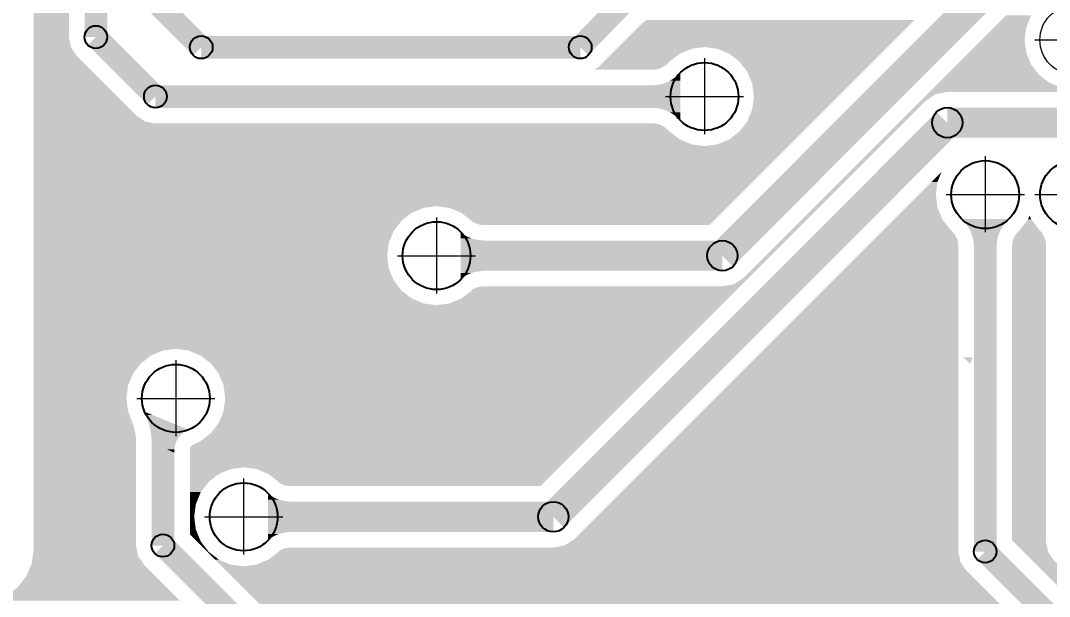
# Model space of a CAD drawing. Header units: millimetres. Extents: x -3633 to 871, y -630 to 261.
# Drawn here: x -1213.8 to -1186.42, y 140.41 to 155.73 of the extents above; entities that cross this region are included whole.
import ezdxf

# ---------------------------------------------------------------- set-up
doc = ezdxf.new("R2010")
doc.units = ezdxf.units.MM
for name, color, linetype in [('DRILL', 7, 'Continuous'), ('DRILL GOST', 7, 'Continuous'), ('TOP_LAYER', 7, 'Continuous'), ('TOP_PASTE', 8, 'Continuous')]:
    doc.layers.add(name, color=color, linetype=linetype)
doc.layers.add('Размерные линии', color=7, linetype='Continuous', lineweight=15)
doc.styles.add('Main', font='isocpeur.ttf', dxfattribs={"height": 3})
doc.dimstyles.new('ISO-25', dxfattribs={"dimtxt": 3, "dimasz": 4, "dimexe": 1.25, "dimexo": 0.625, "dimtad": 1, "dimtoh": 1, "dimtxsty": 'Main', "dimcen": 2.5, "dimadec": 0, "dimazin": 0, "dimtfac": 1, "dimtmove": 0, "dimatfit": 3, "dimfxl": 1, "dimarcsym": 0})

# ---------------------------------------------------------------- blocks, each defined once
blk = doc.blocks.new('ROUND_26')
blk.add_circle((0, 0), 0.01772)
blk = doc.blocks.new('ROUND_2')
blk.add_circle((0, 0), 0.00787)
blk = doc.blocks.new('ROUND_4')
blk.add_circle((0, 0), 0.00591)
blk = doc.blocks.new('*D87')
at = {"layer": 'Defpoints', "color": 0, "transparency": 16777216}
for p in [(-1309.886, 239.974), (-1309.886, 120.364), (-1089.037, 120.364)]:
    blk.add_point(p, dxfattribs=at)
at = {"layer": 'Размерные линии', "color": 0, "lineweight": -2, "transparency": 16777216}
for p, q in [((-1309.886, 120.989), (-1309.886, 241.224)), ((-1089.037, 120.989), (-1089.037, 241.224)), ((-1093.037, 239.974), (-1305.886, 239.974))]:
    blk.add_line(p, q, dxfattribs=at)
at = {"layer": 'Размерные линии', "color": 0, "transparency": 16777216}
for points in [[(-1305.886, 240.64), (-1305.886, 239.307), (-1309.886, 239.974)], [(-1093.037, 240.64), (-1093.037, 239.307), (-1089.037, 239.974)]]:
    blk.add_solid(points, dxfattribs=at)
at = {"layer": 'Размерные линии', "color": 0, "transparency": 16777216, "insert": (-1199.462, 242.099), "char_height": 3, "attachment_point": 5, "style": 'Main'}
blk.add_mtext('%%C110{\\H0.58x;\\S^ -0,9;}', dxfattribs=at)

msp = doc.modelspace()

# ---------------------------------------------------------------- hatches: boundary and pattern name
h = msp.add_hatch(color=256)
h.dxf.hatch_style = 1
h.paths.add_polyline_path([(-1233.402, 64.09), (-1233.519, 63.803), (-1233.122, 63.808)])
h.paths.add_polyline_path([(-1230.139, 63.76), (-1230.417, 64.053), (-1230.533, 63.76)])
h.paths.add_polyline_path([(-1230.442, 66.506), (-1230.442, 66.487), (-1230.166, 66.209), (-1230.049, 66.487)])
h.paths.add_polyline_path([(-1227.247, 66.234), (-1227.665, 66.234), (-1227.383, 65.951)])
h.paths.add_polyline_path([(-1218.729, 67.018), (-1219.377, 67.717), (-1219.731, 66.985)])
h.paths.add_polyline_path([(-1233.291, 29.039), (-1234.021, 28.374), (-1233.291, 28.031)])
h.paths.add_polyline_path([(-1193.249, 18.254), (-1193.265, 17.863), (-1192.968, 17.984)])
h.paths.add_polyline_path([(-1191.229, 20.274), (-1190.956, 19.993), (-1190.828, 20.289)])
h.paths.add_polyline_path([(-1191.229, 59.689), (-1190.838, 59.682), (-1190.957, 59.982)])
h.paths.add_polyline_path([(-1201.227, 65.626), (-1200.937, 65.918), (-1201.244, 66.022)])
h.paths.add_polyline_path([(-1170.468, 65.638), (-1170.269, 65.852), (-1170.556, 65.857)])
h.paths.add_polyline_path([(-1173.277, 65.453), (-1173.047, 65.647), (-1173.345, 65.663)])
h.paths.add_polyline_path([(-1195.632, 85.942), (-1195.552, 85.721), (-1195.341, 85.931)])
h.paths.add_polyline_path([(-1169.982, 100.828), (-1170.057, 101.05), (-1170.269, 100.83)])
h.paths.add_polyline_path([(-1173.047, 100.578), (-1172.752, 100.574), (-1172.844, 100.792)])
h.paths.add_polyline_path([(-1188.153, 115.26), (-1187.946, 115.477), (-1188.239, 115.477)])
h.paths.add_polyline_path([(-1185.991, 116.135), (-1185.797, 116.358), (-1186.087, 116.358)])
h.paths.add_polyline_path([(-1195.129, 112.223), (-1195.341, 112.013), (-1195.042, 112.005)])
h.paths.add_polyline_path([(-1197.795, 114.758), (-1197.795, 114.467), (-1197.577, 114.683)])
h.paths.add_polyline_path([(-1204.613, 114.467), (-1204.829, 114.258), (-1204.599, 114.17)])
h.paths.add_polyline_path([(-1209.875, 119.434), (-1209.783, 119.217), (-1209.577, 119.43)])
h.paths.add_polyline_path([(-1202.754, 121.81), (-1202.474, 121.935), (-1202.752, 122.208)])
h.paths.add_polyline_path([(-1197.739, 130.105), (-1198.026, 130.376), (-1198.045, 129.979)])
h.paths.add_polyline_path([(-1190.037, 135.321), (-1190.324, 135.202), (-1190.038, 134.921)])
h.paths.add_polyline_path([(-1175.897, 134.921), (-1175.915, 134.532), (-1175.611, 134.647)])
h.paths.add_polyline_path([(-1177.96, 136.646), (-1177.971, 136.253), (-1177.668, 136.38)])
h.paths.add_polyline_path([(-1179.402, 139.71), (-1179.685, 139.972), (-1179.699, 139.582)])
h.paths.add_polyline_path([(-1188.43, 139.972), (-1188.43, 140.387), (-1188.728, 140.225)])
h.paths.add_polyline_path([(-1162.248, 164.521), (-1162.149, 164.016), (-1161.785, 164.373)])
h.paths.add_polyline_path([(-1160.278, 162.686), (-1160.395, 162.98), (-1160.673, 162.699)])
h.paths.add_polyline_path([(-1164.961, 159.184), (-1165.239, 159.467), (-1165.357, 159.178)])
h.paths.add_polyline_path([(-1160.275, 150.145), (-1160.673, 150.145), (-1160.395, 149.864)])
h.paths.add_polyline_path([(-1162.872, 151.339), (-1163.27, 151.336), (-1162.991, 151.053)])
h.paths.add_polyline_path([(-1164.681, 154.413), (-1164.564, 154.698), (-1164.961, 154.696)])
h.paths.add_polyline_path([(-1185.797, 145.657), (-1185.624, 145.48), (-1185.534, 145.676)])
h.paths.add_polyline_path([(-1188.455, 146.769), (-1188.704, 146.769), (-1188.529, 146.594)])
h.paths.add_polyline_path([(-1153.313, 170.77), (-1153.301, 169.77), (-1152.594, 170.463)])
h.paths.add_polyline_path([(-1214.786, 168.798), (-1214.767, 170.779), (-1217.643, 168.105)])
h.paths.add_polyline_path([(-1214.756, 147.746), (-1215.486, 148.04), (-1215.486, 147.043)])

# ---------------------------------------------------------------- linework, layer by layer
at = {"layer": 'DRILL', "lineweight": 0}
for p, q in [((-1195.598, 154.731), (-1195.598, 152.709)), ((-1196.64, 153.712), (-1194.557, 153.712)), ((-1188.125, 152.121), (-1188.125, 150.099)), ((-1202.731, 150.496), (-1202.731, 148.475)), ((-1203.773, 149.477), (-1201.69, 149.477)), ((-1209.672, 146.699), (-1209.672, 144.678)), ((-1210.714, 145.68), (-1208.631, 145.68)), ((-1207.867, 143.547), (-1207.867, 141.525)), ((-1208.908, 142.528), (-1206.825, 142.528))]:
    msp.add_line(p, q, dxfattribs=at)
at = {"layer": 'DRILL GOST', "lineweight": 0}
for p, q in [((-1186.801, 155.218), (-1184.718, 155.218)), ((-1189.166, 151.102), (-1187.083, 151.102)), ((-1186.801, 151.102), (-1184.718, 151.102))]:
    msp.add_line(p, q, dxfattribs=at)
msp.add_circle((-1185.76, 155.218), 0.911, dxfattribs=at)
at = {"layer": 'TOP_LAYER', "elevation": 0}
for points, const_width in [([(-1195.123, 149.477), (-1162.669, 181.931)], 0.803), ([(-1211.8, 155.296), (-1211.8, 170.251)], 0.602), ([(-1198.905, 155.023), (-1197.284, 156.693)], 0.602), ([(-1210.525, 156.553), (-1208.995, 155.023)], 0.602), ([(-1211.8, 155.296), (-1210.216, 153.712)], 0.602), ([(-1208.995, 155.023), (-1198.905, 155.023)], 0.602), ([(-1210.216, 153.712), (-1196.244, 153.712)], 0.602), ([(-1199.623, 142.528), (-1189.134, 153.017)], 0.803), ([(-1189.134, 153.017), (-1180.728, 153.017)], 0.803), ([(-1188.125, 141.605), (-1188.125, 150.456)], 0.602), ([(-1202.086, 149.477), (-1195.123, 149.477)], 0.803), ([(-1210.015, 141.763), (-1210.014, 144.985)], 0.602), ([(-1207.221, 142.528), (-1199.623, 142.528)], 0.803), ([(-1210.015, 141.763), (-1205.68, 137.428)], 0.602), ([(-1188.125, 141.605), (-1172.785, 126.266)], 0.602)]:
    msp.add_lwpolyline(points, dxfattribs=dict(at, const_width=const_width))
at = {"layer": 'TOP_LAYER'}
for points in [[(-1196.448, 154.175), (-1196.378, 154.225), (-1196.244, 154.175), (-1196.244, 154.225)], [(-1196.378, 154.225), (-1196.31, 154.281), (-1196.244, 154.225), (-1196.244, 154.281)], [(-1196.31, 154.281), (-1196.244, 154.344), (-1196.244, 154.281), (-1196.244, 154.344)], [(-1196.992, 154.013), (-1196.909, 154.016), (-1196.244, 154.013), (-1196.244, 154.016)], [(-1196.992, 153.411), (-1196.992, 154.013), (-1196.244, 153.411), (-1196.244, 154.013)], [(-1196.909, 154.016), (-1196.827, 154.026), (-1196.244, 154.016), (-1196.244, 154.026)], [(-1196.827, 154.026), (-1196.747, 154.043), (-1196.244, 154.026), (-1196.244, 154.043)], [(-1196.747, 154.043), (-1196.669, 154.066), (-1196.244, 154.043), (-1196.244, 154.066)], [(-1196.669, 154.066), (-1196.593, 154.096), (-1196.244, 154.066), (-1196.244, 154.096)], [(-1196.593, 154.096), (-1196.519, 154.132), (-1196.244, 154.096), (-1196.244, 154.132)], [(-1196.519, 154.132), (-1196.448, 154.175), (-1196.244, 154.132), (-1196.244, 154.175)], [(-1196.909, 153.407), (-1196.992, 153.411), (-1196.244, 153.407), (-1196.244, 153.411)], [(-1196.827, 153.397), (-1196.909, 153.407), (-1196.244, 153.397), (-1196.244, 153.407)], [(-1196.747, 153.381), (-1196.827, 153.397), (-1196.244, 153.381), (-1196.244, 153.397)], [(-1196.669, 153.358), (-1196.747, 153.381), (-1196.244, 153.358), (-1196.244, 153.381)], [(-1196.593, 153.328), (-1196.669, 153.358), (-1196.244, 153.328), (-1196.244, 153.358)], [(-1196.519, 153.291), (-1196.593, 153.328), (-1196.244, 153.291), (-1196.244, 153.328)], [(-1196.448, 153.248), (-1196.519, 153.291), (-1196.244, 153.248), (-1196.244, 153.291)], [(-1196.378, 153.199), (-1196.448, 153.248), (-1196.244, 153.199), (-1196.244, 153.248)], [(-1196.31, 153.142), (-1196.378, 153.199), (-1196.244, 153.142), (-1196.244, 153.199)], [(-1196.244, 153.079), (-1196.31, 153.142), (-1196.244, 153.079), (-1196.244, 153.142)], [(-1188.694, 150.39), (-1188.757, 150.456), (-1187.555, 150.39), (-1187.492, 150.456)], [(-1188.638, 150.322), (-1188.694, 150.39), (-1187.611, 150.322), (-1187.555, 150.39)], [(-1202.086, 150.066), (-1202.086, 150.11), (-1202.038, 150.066), (-1202.086, 150.11)], [(-1188.588, 150.253), (-1188.638, 150.322), (-1187.661, 150.253), (-1187.611, 150.322)], [(-1188.545, 150.181), (-1188.588, 150.253), (-1187.704, 150.181), (-1187.661, 150.253)], [(-1188.509, 150.107), (-1188.545, 150.181), (-1187.741, 150.107), (-1187.704, 150.181)], [(-1188.479, 150.031), (-1188.509, 150.107), (-1187.77, 150.031), (-1187.741, 150.107)], [(-1202.086, 150.027), (-1202.086, 150.066), (-1201.985, 150.027), (-1202.038, 150.066)], [(-1202.086, 149.992), (-1202.086, 150.027), (-1201.927, 149.992), (-1201.985, 150.027)], [(-1202.086, 149.962), (-1202.086, 149.992), (-1201.864, 149.962), (-1201.927, 149.992)], [(-1202.086, 149.937), (-1202.086, 149.962), (-1201.796, 149.937), (-1201.864, 149.962)], [(-1202.086, 149.916), (-1202.086, 149.937), (-1201.723, 149.916), (-1201.796, 149.937)], [(-1202.086, 149.9), (-1202.086, 149.916), (-1201.645, 149.9), (-1201.723, 149.916)], [(-1202.086, 149.888), (-1202.086, 149.9), (-1201.561, 149.888), (-1201.645, 149.9)], [(-1202.086, 149.881), (-1202.086, 149.888), (-1201.473, 149.881), (-1201.561, 149.888)], [(-1202.086, 149.879), (-1202.086, 149.881), (-1201.38, 149.879), (-1201.473, 149.881)], [(-1202.086, 149.076), (-1202.086, 149.879), (-1201.38, 149.076), (-1201.38, 149.879)], [(-1188.456, 149.953), (-1188.479, 150.031), (-1187.794, 149.953), (-1187.77, 150.031)], [(-1188.439, 149.873), (-1188.456, 149.953), (-1187.81, 149.873), (-1187.794, 149.953)], [(-1188.429, 149.791), (-1188.439, 149.873), (-1187.82, 149.791), (-1187.81, 149.873)], [(-1202.086, 149.073), (-1202.086, 149.076), (-1201.473, 149.073), (-1201.38, 149.076)], [(-1202.086, 149.066), (-1202.086, 149.073), (-1201.561, 149.066), (-1201.473, 149.073)], [(-1202.086, 149.055), (-1202.086, 149.066), (-1201.645, 149.055), (-1201.561, 149.066)], [(-1202.086, 149.039), (-1202.086, 149.055), (-1201.723, 149.039), (-1201.645, 149.055)], [(-1202.086, 149.018), (-1202.086, 149.039), (-1201.796, 149.018), (-1201.723, 149.039)], [(-1202.086, 148.993), (-1202.086, 149.018), (-1201.864, 148.993), (-1201.796, 149.018)], [(-1202.086, 148.963), (-1202.086, 148.993), (-1201.927, 148.963), (-1201.864, 148.993)], [(-1202.086, 148.928), (-1202.086, 148.963), (-1201.985, 148.928), (-1201.927, 148.963)], [(-1202.086, 148.889), (-1202.086, 148.928), (-1202.038, 148.889), (-1201.985, 148.928)], [(-1202.086, 148.845), (-1202.086, 148.889), (-1202.086, 148.845), (-1202.038, 148.889)], [(-1210.467, 145.237), (-1210.502, 145.323), (-1210.292, 145.237), (-1210.502, 145.323)], [(-1210.407, 145.068), (-1210.467, 145.237), (-1209.879, 145.068), (-1210.292, 145.237)], [(-1210.383, 144.985), (-1210.407, 145.068), (-1209.676, 144.985), (-1209.879, 145.068)], [(-1210.351, 144.843), (-1210.383, 144.985), (-1209.332, 144.843), (-1209.676, 144.985)], [(-1210.346, 144.821), (-1210.351, 144.843), (-1209.38, 144.821), (-1209.332, 144.843)], [(-1210.344, 144.809), (-1210.346, 144.821), (-1209.404, 144.809), (-1209.38, 144.821)], [(-1210.338, 144.769), (-1210.344, 144.809), (-1209.469, 144.769), (-1209.404, 144.809)], [(-1210.333, 144.74), (-1210.338, 144.769), (-1209.506, 144.74), (-1209.469, 144.769)], [(-1210.331, 144.723), (-1210.333, 144.74), (-1209.527, 144.723), (-1209.506, 144.74)], [(-1210.326, 144.672), (-1210.331, 144.723), (-1209.576, 144.672), (-1209.527, 144.723)], [(-1210.321, 144.614), (-1210.326, 144.672), (-1209.618, 144.614), (-1209.576, 144.672)], [(-1210.318, 144.582), (-1210.321, 144.614), (-1209.635, 144.582), (-1209.618, 144.614)], [(-1210.317, 144.55), (-1210.318, 144.582), (-1209.653, 144.55), (-1209.635, 144.582)], [(-1210.316, 144.504), (-1210.317, 144.55), (-1209.67, 144.504), (-1209.653, 144.55)], [(-1210.262, 144.48), (-1210.316, 144.504), (-1209.679, 144.48), (-1209.67, 144.504)], [(-1210.093, 144.405), (-1210.262, 144.48), (-1209.699, 144.405), (-1209.679, 144.48)], [(-1209.91, 144.323), (-1210.093, 144.405), (-1209.71, 144.323), (-1209.699, 144.405)], [(-1209.714, 144.236), (-1209.91, 144.323), (-1209.714, 144.236), (-1209.71, 144.323)], [(-1207.221, 143.117), (-1207.221, 143.16), (-1207.174, 143.117), (-1207.221, 143.16)], [(-1207.221, 143.077), (-1207.221, 143.117), (-1207.121, 143.077), (-1207.174, 143.117)], [(-1207.221, 143.043), (-1207.221, 143.077), (-1207.063, 143.043), (-1207.121, 143.077)], [(-1207.221, 143.013), (-1207.221, 143.043), (-1207, 143.013), (-1207.063, 143.043)], [(-1207.221, 142.987), (-1207.221, 143.013), (-1206.932, 142.987), (-1207, 143.013)], [(-1207.221, 142.967), (-1207.221, 142.987), (-1206.859, 142.967), (-1206.932, 142.987)], [(-1207.221, 142.95), (-1207.221, 142.967), (-1206.78, 142.95), (-1206.859, 142.967)], [(-1207.221, 142.939), (-1207.221, 142.95), (-1206.697, 142.939), (-1206.78, 142.95)], [(-1207.221, 142.932), (-1207.221, 142.939), (-1206.609, 142.932), (-1206.697, 142.939)], [(-1207.221, 142.93), (-1207.221, 142.932), (-1206.515, 142.93), (-1206.609, 142.932)], [(-1207.221, 142.126), (-1207.221, 142.93), (-1206.515, 142.126), (-1206.515, 142.93)], [(-1207.221, 142.124), (-1207.221, 142.126), (-1206.609, 142.124), (-1206.515, 142.126)], [(-1207.221, 142.117), (-1207.221, 142.124), (-1206.697, 142.117), (-1206.609, 142.124)], [(-1207.221, 142.106), (-1207.221, 142.117), (-1206.78, 142.106), (-1206.697, 142.117)], [(-1207.221, 142.089), (-1207.221, 142.106), (-1206.859, 142.089), (-1206.78, 142.106)], [(-1207.221, 142.069), (-1207.221, 142.089), (-1206.932, 142.069), (-1206.859, 142.089)], [(-1207.221, 142.043), (-1207.221, 142.069), (-1207, 142.043), (-1206.932, 142.069)], [(-1207.221, 142.013), (-1207.221, 142.043), (-1207.063, 142.013), (-1207, 142.043)], [(-1207.221, 141.979), (-1207.221, 142.013), (-1207.121, 141.979), (-1207.063, 142.013)], [(-1207.221, 141.939), (-1207.221, 141.979), (-1207.174, 141.939), (-1207.121, 141.979)], [(-1207.221, 141.896), (-1207.221, 141.939), (-1207.221, 141.896), (-1207.174, 141.939)]]:
    msp.add_solid(points, dxfattribs=at)
at = {"layer": 'TOP_PASTE'}
msp.add_circle((-1199.816, 119.572), 110, dxfattribs=at)
for points in [[(-1213.456, 155.296), (-1213.456, 168.552), (-1212.517, 155.296), (-1212.517, 168.552)], [(-1187.884, 155.558), (-1187.566, 155.876), (-1187.031, 155.558), (-1186.9, 155.876)], [(-1197.887, 155.028), (-1197.225, 155.69), (-1190.73, 155.028), (-1190.069, 155.69)], [(-1197.225, 155.69), (-1197.21, 155.701), (-1190.069, 155.69), (-1190.057, 155.701)], [(-1197.21, 155.701), (-1197.171, 155.727), (-1190.057, 155.701), (-1190.031, 155.727)], [(-1197.171, 155.727), (-1197.13, 155.749), (-1190.031, 155.727), (-1190.009, 155.749)], [(-1213.456, 155.022), (-1213.456, 155.296), (-1212.462, 155.022), (-1212.517, 155.296)], [(-1188.224, 155.218), (-1187.884, 155.558), (-1187.076, 155.218), (-1187.031, 155.558)], [(-1197.932, 154.983), (-1197.887, 155.028), (-1195.939, 154.983), (-1195.598, 155.028)], [(-1195.258, 154.983), (-1195.598, 155.028), (-1190.775, 154.983), (-1190.73, 155.028)], [(-1188.565, 154.877), (-1188.224, 155.218), (-1187.031, 154.877), (-1187.076, 155.218)], [(-1213.456, 154.789), (-1213.456, 155.022), (-1212.307, 154.789), (-1212.462, 155.022)], [(-1213.456, 153.205), (-1213.456, 154.789), (-1210.723, 153.205), (-1212.307, 154.789)], [(-1198.272, 154.643), (-1198.063, 154.852), (-1196.529, 154.643), (-1196.257, 154.852)], [(-1198.063, 154.852), (-1197.932, 154.983), (-1196.257, 154.852), (-1195.939, 154.983)], [(-1194.94, 154.852), (-1195.258, 154.983), (-1190.906, 154.852), (-1190.775, 154.983)], [(-1194.668, 154.643), (-1194.94, 154.852), (-1191.116, 154.643), (-1190.906, 154.852)], [(-1188.883, 154.56), (-1188.565, 154.877), (-1186.9, 154.56), (-1187.031, 154.877)], [(-1198.467, 154.471), (-1198.435, 154.492), (-1196.759, 154.471), (-1196.716, 154.492)], [(-1198.435, 154.492), (-1198.399, 154.516), (-1196.716, 154.492), (-1196.675, 154.516)], [(-1198.399, 154.516), (-1198.397, 154.518), (-1196.675, 154.516), (-1196.672, 154.518)], [(-1198.397, 154.518), (-1198.365, 154.55), (-1196.672, 154.518), (-1196.627, 154.55)], [(-1198.365, 154.55), (-1198.328, 154.587), (-1196.627, 154.55), (-1196.582, 154.587)], [(-1198.328, 154.587), (-1198.291, 154.624), (-1196.582, 154.587), (-1196.543, 154.624)], [(-1198.291, 154.624), (-1198.272, 154.643), (-1196.543, 154.624), (-1196.529, 154.643)], [(-1194.458, 154.37), (-1194.668, 154.643), (-1191.388, 154.37), (-1191.116, 154.643)], [(-1189.155, 154.287), (-1188.883, 154.56), (-1186.691, 154.287), (-1186.9, 154.56)], [(-1198.53, 154.428), (-1198.527, 154.431), (-1196.912, 154.428), (-1196.893, 154.431)], [(-1198.527, 154.431), (-1198.513, 154.44), (-1196.893, 154.431), (-1196.847, 154.44)], [(-1198.513, 154.44), (-1198.493, 154.453), (-1196.847, 154.44), (-1196.803, 154.453)], [(-1198.493, 154.453), (-1198.467, 154.471), (-1196.803, 154.453), (-1196.759, 154.471)], [(-1194.327, 154.053), (-1194.458, 154.37), (-1191.706, 154.053), (-1191.388, 154.37)], [(-1189.364, 154.078), (-1189.155, 154.287), (-1186.418, 154.078), (-1186.691, 154.287)], [(-1194.282, 153.712), (-1194.327, 154.053), (-1192.046, 153.712), (-1191.706, 154.053)], [(-1189.541, 153.901), (-1189.496, 153.946), (-1185.76, 153.901), (-1186.101, 153.946)], [(-1189.496, 153.946), (-1189.364, 154.078), (-1186.101, 153.946), (-1186.418, 154.078)], [(-1194.327, 153.371), (-1194.282, 153.712), (-1192.387, 153.371), (-1192.046, 153.712)], [(-1189.846, 153.596), (-1189.668, 153.774), (-1189.713, 153.596), (-1189.447, 153.774)], [(-1189.668, 153.774), (-1189.606, 153.836), (-1189.447, 153.774), (-1189.134, 153.836)], [(-1189.606, 153.836), (-1189.541, 153.901), (-1181.067, 153.836), (-1181.002, 153.901)], [(-1189.133, 153.836), (-1189.134, 153.836), (-1181.068, 153.836), (-1181.067, 153.836)], [(-1194.544, 148.898), (-1189.846, 153.596), (-1194.411, 148.898), (-1189.713, 153.596)], [(-1213.456, 153.05), (-1213.456, 153.205), (-1210.49, 153.05), (-1210.723, 153.205)], [(-1194.458, 153.054), (-1194.327, 153.371), (-1192.705, 153.054), (-1192.387, 153.371)], [(-1213.456, 152.995), (-1213.456, 153.05), (-1210.216, 152.995), (-1210.49, 153.05)], [(-1213.456, 152.993), (-1213.456, 152.995), (-1196.893, 152.993), (-1196.912, 152.995)], [(-1213.456, 152.983), (-1213.456, 152.993), (-1196.847, 152.983), (-1196.893, 152.993)], [(-1213.456, 152.97), (-1213.456, 152.983), (-1196.803, 152.97), (-1196.847, 152.983)], [(-1213.456, 152.953), (-1213.456, 152.97), (-1196.759, 152.953), (-1196.803, 152.97)], [(-1213.456, 152.932), (-1213.456, 152.953), (-1196.716, 152.932), (-1196.759, 152.953)], [(-1213.456, 152.905), (-1213.456, 152.932), (-1196.672, 152.905), (-1196.716, 152.932)], [(-1213.456, 152.874), (-1213.456, 152.905), (-1196.627, 152.874), (-1196.672, 152.905)], [(-1213.456, 152.836), (-1213.456, 152.874), (-1196.582, 152.836), (-1196.627, 152.874)], [(-1213.456, 152.799), (-1213.456, 152.836), (-1196.543, 152.799), (-1196.582, 152.836)], [(-1194.668, 152.781), (-1194.458, 153.054), (-1192.977, 152.781), (-1192.705, 153.054)], [(-1213.456, 152.781), (-1213.456, 152.799), (-1196.529, 152.781), (-1196.543, 152.799)], [(-1213.456, 152.572), (-1213.456, 152.781), (-1196.257, 152.572), (-1196.529, 152.781)], [(-1213.456, 152.44), (-1213.456, 152.572), (-1195.939, 152.44), (-1196.257, 152.572)], [(-1195.258, 152.44), (-1194.94, 152.572), (-1193.318, 152.44), (-1193.186, 152.572)], [(-1194.94, 152.572), (-1194.668, 152.781), (-1193.186, 152.572), (-1192.977, 152.781)], [(-1213.456, 152.395), (-1213.456, 152.44), (-1195.598, 152.395), (-1195.939, 152.44)], [(-1213.456, 150.794), (-1213.456, 152.395), (-1194.965, 150.794), (-1193.363, 152.395)], [(-1195.598, 152.395), (-1195.258, 152.44), (-1193.363, 152.395), (-1193.318, 152.44)], [(-1189.55, 151.442), (-1189.287, 151.705), (-1189.396, 151.442), (-1189.287, 151.705)], [(-1189.891, 151.102), (-1189.55, 151.442), (-1189.441, 151.102), (-1189.396, 151.442)], [(-1190.232, 150.761), (-1189.891, 151.102), (-1189.396, 150.761), (-1189.441, 151.102)], [(-1213.456, 150.749), (-1213.456, 150.794), (-1203.072, 150.749), (-1202.731, 150.794)], [(-1213.456, 150.617), (-1213.456, 150.749), (-1203.389, 150.617), (-1203.072, 150.749)], [(-1202.39, 150.749), (-1202.731, 150.794), (-1195.01, 150.749), (-1194.965, 150.794)], [(-1202.073, 150.617), (-1202.39, 150.749), (-1195.141, 150.617), (-1195.01, 150.749)], [(-1190.549, 150.443), (-1190.232, 150.761), (-1189.265, 150.443), (-1189.396, 150.761)], [(-1213.456, 150.408), (-1213.456, 150.617), (-1203.662, 150.408), (-1203.389, 150.617)], [(-1213.456, 150.135), (-1213.456, 150.408), (-1203.871, 150.135), (-1203.662, 150.408)], [(-1201.8, 150.408), (-1202.073, 150.617), (-1195.35, 150.408), (-1195.141, 150.617)], [(-1201.788, 150.392), (-1201.8, 150.408), (-1195.366, 150.392), (-1195.35, 150.408)], [(-1201.777, 150.382), (-1201.788, 150.392), (-1195.376, 150.382), (-1195.366, 150.392)], [(-1201.758, 150.368), (-1201.777, 150.382), (-1195.391, 150.368), (-1195.376, 150.382)], [(-1201.734, 150.353), (-1201.758, 150.368), (-1195.405, 150.353), (-1195.391, 150.368)], [(-1190.822, 150.171), (-1190.549, 150.443), (-1189.055, 150.171), (-1189.265, 150.443)], [(-1187.16, 150.215), (-1186.985, 150.443), (-1186.725, 150.215), (-1186.9, 150.443)], [(-1186.985, 150.443), (-1186.942, 150.546), (-1186.9, 150.443), (-1186.942, 150.546)], [(-1213.456, 149.818), (-1213.456, 150.135), (-1204.003, 149.818), (-1203.871, 150.135)], [(-1201.704, 150.339), (-1201.734, 150.353), (-1195.419, 150.339), (-1195.405, 150.353)], [(-1201.668, 150.326), (-1201.704, 150.339), (-1195.432, 150.326), (-1195.419, 150.339)], [(-1201.625, 150.314), (-1201.668, 150.326), (-1195.445, 150.314), (-1195.432, 150.326)], [(-1201.575, 150.303), (-1201.625, 150.314), (-1195.455, 150.303), (-1195.445, 150.314)], [(-1201.523, 150.296), (-1201.575, 150.303), (-1195.462, 150.296), (-1195.455, 150.303)], [(-1190.92, 150.073), (-1190.875, 150.118), (-1188.963, 150.073), (-1189, 150.118)], [(-1190.875, 150.118), (-1190.836, 150.157), (-1189, 150.118), (-1189.037, 150.157)], [(-1190.836, 150.157), (-1190.822, 150.171), (-1189.037, 150.157), (-1189.055, 150.171)], [(-1187.286, 150.073), (-1187.265, 150.099), (-1186.612, 150.073), (-1186.629, 150.099)], [(-1187.265, 150.099), (-1187.249, 150.118), (-1186.629, 150.099), (-1186.644, 150.118)], [(-1187.249, 150.118), (-1187.222, 150.146), (-1186.644, 150.118), (-1186.666, 150.146)], [(-1187.222, 150.146), (-1187.212, 150.157), (-1186.666, 150.146), (-1186.676, 150.157)], [(-1187.212, 150.157), (-1187.202, 150.165), (-1186.676, 150.157), (-1186.683, 150.165)], [(-1187.202, 150.165), (-1187.194, 150.171), (-1186.683, 150.165), (-1186.691, 150.171)], [(-1187.194, 150.171), (-1187.179, 150.19), (-1186.691, 150.171), (-1186.706, 150.19)], [(-1187.179, 150.19), (-1187.168, 150.205), (-1186.706, 150.19), (-1186.719, 150.205)], [(-1187.168, 150.205), (-1187.16, 150.215), (-1186.719, 150.205), (-1186.725, 150.215)], [(-1213.456, 149.477), (-1213.456, 149.818), (-1204.047, 149.477), (-1204.003, 149.818)], [(-1191.186, 149.807), (-1191.14, 149.853), (-1188.843, 149.807), (-1188.853, 149.853)], [(-1191.14, 149.853), (-1191.095, 149.897), (-1188.853, 149.853), (-1188.866, 149.897)], [(-1191.095, 149.897), (-1191.051, 149.941), (-1188.866, 149.897), (-1188.883, 149.941)], [(-1191.051, 149.941), (-1191.008, 149.985), (-1188.883, 149.941), (-1188.905, 149.985)], [(-1191.008, 149.985), (-1190.964, 150.028), (-1188.905, 149.985), (-1188.931, 150.028)], [(-1190.964, 150.028), (-1190.92, 150.073), (-1188.931, 150.028), (-1188.963, 150.073)], [(-1187.406, 149.807), (-1187.403, 149.819), (-1186.507, 149.807), (-1186.509, 149.819)], [(-1187.403, 149.819), (-1187.396, 149.853), (-1186.509, 149.819), (-1186.515, 149.853)], [(-1187.396, 149.853), (-1187.392, 149.867), (-1186.515, 149.853), (-1186.518, 149.867)], [(-1187.392, 149.867), (-1187.383, 149.897), (-1186.518, 149.867), (-1186.527, 149.897)], [(-1187.383, 149.897), (-1187.377, 149.913), (-1186.527, 149.897), (-1186.532, 149.913)], [(-1187.377, 149.913), (-1187.366, 149.941), (-1186.532, 149.913), (-1186.542, 149.941)], [(-1187.366, 149.941), (-1187.357, 149.959), (-1186.542, 149.941), (-1186.549, 149.959)], [(-1187.357, 149.959), (-1187.344, 149.985), (-1186.549, 149.959), (-1186.561, 149.985)], [(-1187.344, 149.985), (-1187.332, 150.005), (-1186.561, 149.985), (-1186.571, 150.005)], [(-1187.332, 150.005), (-1187.318, 150.028), (-1186.571, 150.005), (-1186.584, 150.028)], [(-1187.318, 150.028), (-1187.302, 150.051), (-1186.584, 150.028), (-1186.597, 150.051)], [(-1187.302, 150.051), (-1187.286, 150.073), (-1186.597, 150.051), (-1186.612, 150.073)], [(-1199.044, 141.949), (-1191.205, 149.788), (-1188.841, 141.949), (-1188.841, 149.788)], [(-1191.205, 149.788), (-1191.186, 149.807), (-1188.841, 149.788), (-1188.843, 149.807)], [(-1188.426, 149.708), (-1188.429, 149.791), (-1187.823, 149.708), (-1187.82, 149.791)], [(-1187.408, 149.788), (-1187.406, 149.801), (-1186.507, 149.788), (-1186.507, 149.801)], [(-1187.408, 141.902), (-1187.408, 149.788), (-1186.507, 141.902), (-1186.507, 149.788)], [(-1187.406, 149.801), (-1187.406, 149.807), (-1186.507, 149.801), (-1186.507, 149.807)], [(-1213.456, 149.137), (-1213.456, 149.477), (-1204.003, 149.137), (-1204.047, 149.477)], [(-1213.456, 148.819), (-1213.456, 149.137), (-1203.871, 148.819), (-1204.003, 149.137)], [(-1213.456, 148.546), (-1213.456, 148.819), (-1203.662, 148.546), (-1203.871, 148.819)], [(-1194.81, 148.721), (-1194.544, 148.898), (-1194.588, 148.721), (-1194.411, 148.898)], [(-1213.456, 148.337), (-1213.456, 148.546), (-1203.389, 148.337), (-1203.662, 148.546)], [(-1202.073, 148.337), (-1201.8, 148.546), (-1194.971, 148.337), (-1194.762, 148.546)], [(-1201.8, 148.546), (-1201.788, 148.562), (-1194.762, 148.546), (-1194.746, 148.562)], [(-1201.788, 148.562), (-1201.777, 148.573), (-1194.746, 148.562), (-1194.736, 148.573)], [(-1201.777, 148.573), (-1201.758, 148.587), (-1194.736, 148.573), (-1194.722, 148.587)], [(-1201.758, 148.587), (-1201.734, 148.601), (-1194.722, 148.587), (-1194.708, 148.601)], [(-1201.734, 148.601), (-1201.704, 148.615), (-1194.708, 148.601), (-1194.694, 148.615)], [(-1201.704, 148.615), (-1201.668, 148.629), (-1194.694, 148.615), (-1194.68, 148.629)], [(-1201.668, 148.629), (-1201.625, 148.641), (-1194.68, 148.629), (-1194.668, 148.641)], [(-1201.625, 148.641), (-1201.575, 148.651), (-1194.668, 148.641), (-1194.658, 148.651)], [(-1201.575, 148.651), (-1201.523, 148.658), (-1194.658, 148.651), (-1194.65, 148.658)], [(-1201.523, 148.658), (-1201.523, 148.658), (-1195.123, 148.658), (-1201.523, 148.658)], [(-1195.123, 148.658), (-1194.81, 148.721), (-1194.65, 148.658), (-1194.588, 148.721)], [(-1213.456, 148.206), (-1213.456, 148.337), (-1203.072, 148.206), (-1203.389, 148.337)], [(-1213.456, 148.161), (-1213.456, 148.206), (-1202.731, 148.161), (-1203.072, 148.206)], [(-1202.731, 148.161), (-1202.39, 148.206), (-1195.148, 148.161), (-1195.103, 148.206)], [(-1202.39, 148.206), (-1202.073, 148.337), (-1195.103, 148.206), (-1194.971, 148.337)], [(-1213.456, 146.997), (-1213.456, 148.161), (-1196.312, 146.997), (-1195.148, 148.161)], [(-1213.456, 146.952), (-1213.456, 146.997), (-1210.013, 146.952), (-1209.672, 146.997)], [(-1213.456, 146.82), (-1213.456, 146.952), (-1210.33, 146.82), (-1210.013, 146.952)], [(-1213.456, 146.611), (-1213.456, 146.82), (-1210.603, 146.611), (-1210.33, 146.82)], [(-1209.332, 146.952), (-1209.672, 146.997), (-1196.357, 146.952), (-1196.312, 146.997)], [(-1209.014, 146.82), (-1209.332, 146.952), (-1196.488, 146.82), (-1196.357, 146.952)], [(-1208.741, 146.611), (-1209.014, 146.82), (-1196.698, 146.611), (-1196.488, 146.82)], [(-1213.456, 146.339), (-1213.456, 146.611), (-1210.812, 146.339), (-1210.603, 146.611)], [(-1208.532, 146.339), (-1208.741, 146.611), (-1196.97, 146.339), (-1196.698, 146.611)], [(-1213.456, 146.021), (-1213.456, 146.339), (-1210.944, 146.021), (-1210.812, 146.339)], [(-1208.401, 146.021), (-1208.532, 146.339), (-1197.288, 146.021), (-1196.97, 146.339)], [(-1213.456, 145.68), (-1213.456, 146.021), (-1210.989, 145.68), (-1210.944, 146.021)], [(-1208.356, 145.68), (-1208.401, 146.021), (-1197.628, 145.68), (-1197.288, 146.021)], [(-1213.456, 145.34), (-1213.456, 145.68), (-1210.944, 145.34), (-1210.989, 145.68)], [(-1208.401, 145.34), (-1208.356, 145.68), (-1197.969, 145.34), (-1197.628, 145.68)], [(-1213.456, 145.206), (-1213.456, 145.34), (-1210.889, 145.206), (-1210.944, 145.34)], [(-1213.456, 145.168), (-1213.456, 145.206), (-1210.881, 145.168), (-1210.889, 145.206)], [(-1213.456, 145.091), (-1213.456, 145.168), (-1210.85, 145.091), (-1210.881, 145.168)], [(-1208.532, 145.022), (-1208.401, 145.34), (-1198.287, 145.022), (-1197.969, 145.34)], [(-1213.456, 144.943), (-1213.456, 145.091), (-1210.797, 144.943), (-1210.85, 145.091)], [(-1213.456, 144.882), (-1213.456, 144.943), (-1210.78, 144.882), (-1210.797, 144.943)], [(-1208.741, 144.75), (-1208.532, 145.022), (-1198.559, 144.75), (-1198.287, 145.022)], [(-1213.456, 144.743), (-1213.456, 144.882), (-1210.748, 144.743), (-1210.78, 144.882)], [(-1213.456, 144.688), (-1213.456, 144.743), (-1210.739, 144.688), (-1210.748, 144.743)], [(-1213.456, 144.606), (-1213.456, 144.688), (-1210.732, 144.606), (-1210.739, 144.688)], [(-1209.014, 144.54), (-1208.741, 144.75), (-1198.768, 144.54), (-1198.559, 144.75)], [(-1213.456, 141.763), (-1213.456, 144.606), (-1210.732, 141.763), (-1210.732, 144.606)], [(-1209.296, 144.326), (-1209.288, 144.356), (-1198.983, 144.326), (-1198.952, 144.356)], [(-1209.288, 144.356), (-1209.28, 144.379), (-1198.952, 144.356), (-1198.93, 144.379)], [(-1209.28, 144.379), (-1209.271, 144.395), (-1198.93, 144.379), (-1198.913, 144.395)], [(-1209.271, 144.395), (-1209.261, 144.408), (-1198.913, 144.395), (-1198.9, 144.408)], [(-1209.261, 144.408), (-1209.25, 144.421), (-1198.9, 144.408), (-1198.888, 144.421)], [(-1209.25, 144.421), (-1209.233, 144.434), (-1198.888, 144.421), (-1198.875, 144.434)], [(-1209.233, 144.434), (-1209.21, 144.449), (-1198.875, 144.434), (-1198.86, 144.449)], [(-1209.21, 144.449), (-1209.158, 144.473), (-1198.86, 144.449), (-1198.836, 144.473)], [(-1209.158, 144.473), (-1209.133, 144.491), (-1198.836, 144.473), (-1198.818, 144.491)], [(-1209.133, 144.491), (-1209.014, 144.54), (-1198.818, 144.491), (-1198.768, 144.54)], [(-1209.298, 144.309), (-1209.296, 144.326), (-1198.999, 144.309), (-1198.983, 144.326)], [(-1209.298, 143.844), (-1209.298, 144.309), (-1199.464, 143.844), (-1198.999, 144.309)], [(-1209.298, 143.8), (-1209.298, 143.844), (-1208.207, 143.8), (-1207.867, 143.844)], [(-1209.298, 143.668), (-1209.298, 143.8), (-1208.525, 143.668), (-1208.207, 143.8)], [(-1207.526, 143.8), (-1207.867, 143.844), (-1199.509, 143.8), (-1199.464, 143.844)], [(-1207.209, 143.668), (-1207.526, 143.8), (-1199.641, 143.668), (-1199.509, 143.8)], [(-1209.298, 143.459), (-1209.298, 143.668), (-1208.798, 143.459), (-1208.525, 143.668)], [(-1206.936, 143.459), (-1207.209, 143.668), (-1199.85, 143.459), (-1199.641, 143.668)], [(-1209.298, 143.186), (-1209.298, 143.459), (-1209.007, 143.186), (-1208.798, 143.459)], [(-1206.924, 143.443), (-1206.936, 143.459), (-1199.866, 143.443), (-1199.85, 143.459)], [(-1206.913, 143.433), (-1206.924, 143.443), (-1199.876, 143.433), (-1199.866, 143.443)], [(-1206.893, 143.418), (-1206.913, 143.433), (-1199.89, 143.418), (-1199.876, 143.433)], [(-1206.869, 143.404), (-1206.893, 143.418), (-1199.905, 143.404), (-1199.89, 143.418)], [(-1206.84, 143.39), (-1206.869, 143.404), (-1199.919, 143.39), (-1199.905, 143.404)], [(-1206.804, 143.377), (-1206.84, 143.39), (-1199.932, 143.377), (-1199.919, 143.39)], [(-1206.761, 143.364), (-1206.804, 143.377), (-1199.944, 143.364), (-1199.932, 143.377)], [(-1206.711, 143.354), (-1206.761, 143.364), (-1199.955, 143.354), (-1199.944, 143.364)], [(-1206.659, 143.347), (-1206.711, 143.354), (-1199.962, 143.347), (-1199.955, 143.354)], [(-1209.298, 142.869), (-1209.298, 143.186), (-1209.138, 142.869), (-1209.007, 143.186)], [(-1209.298, 142.528), (-1209.298, 142.869), (-1209.183, 142.528), (-1209.138, 142.869)], [(-1209.298, 142.187), (-1209.298, 142.528), (-1209.138, 142.187), (-1209.183, 142.528)], [(-1209.298, 142.06), (-1209.298, 142.187), (-1209.085, 142.06), (-1209.138, 142.187)], [(-1209.109, 141.87), (-1209.298, 142.06), (-1209.007, 141.87), (-1209.085, 142.06)], [(-1199.309, 141.771), (-1199.044, 141.949), (-1188.841, 141.771), (-1188.841, 141.949)], [(-1187.379, 141.874), (-1187.408, 141.902), (-1186.507, 141.874), (-1186.507, 141.902)], [(-1213.48, 141.489), (-1213.456, 141.665), (-1210.677, 141.489), (-1210.712, 141.665)], [(-1213.456, 141.665), (-1213.456, 141.763), (-1210.712, 141.665), (-1210.732, 141.763)], [(-1208.836, 141.597), (-1209.109, 141.87), (-1208.798, 141.597), (-1209.007, 141.87)], [(-1206.936, 141.597), (-1206.93, 141.605), (-1188.839, 141.597), (-1188.841, 141.605)], [(-1206.93, 141.605), (-1206.924, 141.613), (-1188.841, 141.605), (-1188.841, 141.613)], [(-1206.924, 141.613), (-1206.913, 141.623), (-1188.841, 141.613), (-1188.841, 141.623)], [(-1206.913, 141.623), (-1206.893, 141.638), (-1188.841, 141.623), (-1188.841, 141.638)], [(-1206.893, 141.638), (-1206.869, 141.652), (-1188.841, 141.638), (-1188.841, 141.652)], [(-1206.869, 141.652), (-1206.84, 141.666), (-1188.841, 141.652), (-1188.841, 141.666)], [(-1206.84, 141.666), (-1206.804, 141.679), (-1188.841, 141.666), (-1188.841, 141.679)], [(-1206.804, 141.679), (-1206.761, 141.692), (-1188.841, 141.679), (-1188.841, 141.692)], [(-1206.761, 141.692), (-1206.711, 141.702), (-1188.841, 141.692), (-1188.841, 141.702)], [(-1206.711, 141.702), (-1206.659, 141.709), (-1188.841, 141.702), (-1188.841, 141.709)], [(-1206.659, 141.709), (-1206.659, 141.709), (-1199.623, 141.709), (-1206.659, 141.709)], [(-1199.623, 141.709), (-1199.309, 141.771), (-1188.841, 141.709), (-1188.841, 141.771)], [(-1187.105, 141.599), (-1187.379, 141.874), (-1186.452, 141.599), (-1186.507, 141.874)], [(-1213.505, 141.298), (-1213.48, 141.489), (-1210.549, 141.298), (-1210.677, 141.489)], [(-1208.627, 141.388), (-1208.836, 141.597), (-1208.525, 141.388), (-1208.798, 141.597)], [(-1208.495, 141.256), (-1208.627, 141.388), (-1208.207, 141.256), (-1208.525, 141.388)], [(-1207.526, 141.256), (-1207.346, 141.331), (-1188.737, 141.256), (-1188.787, 141.331)], [(-1207.346, 141.331), (-1207.209, 141.388), (-1188.787, 141.331), (-1188.798, 141.388)], [(-1207.209, 141.388), (-1206.936, 141.597), (-1188.798, 141.388), (-1188.839, 141.597)], [(-1186.873, 141.367), (-1187.105, 141.599), (-1186.297, 141.367), (-1186.452, 141.599)], [(-1172.278, 126.773), (-1186.873, 141.367), (-1171.702, 126.773), (-1186.297, 141.367)], [(-1213.646, 140.956), (-1213.522, 141.256), (-1210.221, 140.956), (-1210.522, 141.256)], [(-1213.522, 141.256), (-1213.505, 141.298), (-1210.522, 141.256), (-1210.549, 141.298)], [(-1208.45, 141.212), (-1208.495, 141.256), (-1207.867, 141.212), (-1208.207, 141.256)], [(-1208.337, 141.099), (-1208.45, 141.212), (-1188.631, 141.099), (-1188.707, 141.212)], [(-1205.383, 138.145), (-1208.337, 141.099), (-1185.677, 138.145), (-1188.631, 141.099)], [(-1207.867, 141.212), (-1207.526, 141.256), (-1188.707, 141.212), (-1188.737, 141.256)], [(-1213.872, 140.662), (-1213.646, 140.956), (-1209.928, 140.662), (-1210.221, 140.956)], [(-1214.165, 140.437), (-1213.872, 140.662), (-1209.702, 140.437), (-1209.928, 140.662)], [(-1214.507, 140.295), (-1214.165, 140.437), (-1209.561, 140.295), (-1209.702, 140.437)]]:
    msp.add_solid(points, dxfattribs=at)

# ---------------------------------------------------------------- block references
at = {"layer": 'DRILL GOST', "xscale": 51, "yscale": 51, "zscale": 51}
for p in [(-1195.598, 153.712), (-1188.125, 151.102), (-1185.76, 151.102), (-1202.731, 149.477), (-1209.672, 145.68), (-1207.867, 142.528)]:
    msp.add_blockref('ROUND_26', p, dxfattribs=at)
at = {"layer": 'TOP_LAYER', "xscale": 51, "yscale": 51, "zscale": 51}
for name, p in [('ROUND_4', (-1211.8, 155.296)), ('ROUND_4', (-1211.8, 155.296)), ('ROUND_4', (-1208.995, 155.023)), ('ROUND_4', (-1208.995, 155.023)), ('ROUND_4', (-1198.905, 155.023)), ('ROUND_4', (-1198.905, 155.023)), ('ROUND_4', (-1210.216, 153.712)), ('ROUND_4', (-1210.216, 153.712)), ('ROUND_2', (-1189.134, 153.017)), ('ROUND_2', (-1189.134, 153.017)), ('ROUND_2', (-1195.123, 149.477)), ('ROUND_2', (-1195.123, 149.477)), ('ROUND_2', (-1199.623, 142.528)), ('ROUND_2', (-1199.623, 142.528)), ('ROUND_4', (-1210.015, 141.763)), ('ROUND_4', (-1210.015, 141.763)), ('ROUND_4', (-1188.125, 141.605))]:
    msp.add_blockref(name, p, dxfattribs=at)
at = {"layer": 'TOP_PASTE', "xscale": 51, "yscale": 51, "zscale": 51}
msp.add_blockref('ROUND_4', (-1188.125, 141.605), dxfattribs=at)

# ---------------------------------------------------------------- dimensions: what is measured, and where the dimension line sits
at = {"layer": 'Размерные линии'}
dim = msp.add_linear_dim(base=(-1309.886, 239.974), p1=(-1089.037, 120.364), p2=(-1309.886, 120.364), text='%%C110{\\H0.58x;\\S^ -0,9;}', dimstyle='ISO-25', override={"dimtxsty": 'Main'}, dxfattribs=at)
dim.commit()
dim.dimension.update_dxf_attribs({"geometry": '*D87', "text_midpoint": (-1199.462, 239.974), "dimtype": 160})

doc.saveas('drawing.dxf')
